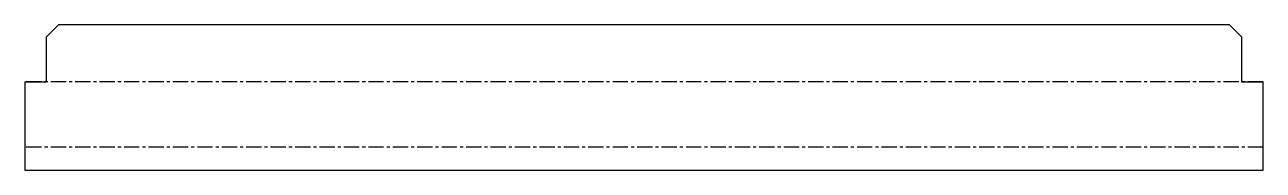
# Model space of a CAD drawing. Header units: millimetres. Extents: x 0 to 1030, y 0 to 121.
import ezdxf

# ---------------------------------------------------------------- set-up
doc = ezdxf.new("R2010")
doc.units = ezdxf.units.MM
doc.linetypes.add('CENTERX2', pattern=[20.32, 12.7, -2.54, 2.54, -2.54])

msp = doc.modelspace()

# ---------------------------------------------------------------- linework, layer by layer
at = {"color": 7, "linetype": 'Continuous', "lineweight": 25}
for p, q in [((28, 121), (18, 111)), ((1002, 121), (28, 121)), ((1012, 111), (1002, 121)), ((18, 73.6), (18, 111)), ((1012, 111), (1012, 73.6)), ((0, 73.6), (0, 0)), ((0, 73.6), (18, 73.6)), ((1012, 73.6), (1030, 73.6)), ((1030, 0), (1030, 73.6)), ((0, 0), (1030, 0))]:
    msp.add_line(p, q, dxfattribs=at)
at = {"color": 7, "linetype": 'CENTERX2'}
for p, q in [((1030, 73.4), (0, 73.4)), ((1030, 19.3), (0, 19.3))]:
    msp.add_line(p, q, dxfattribs=at)

doc.saveas('drawing.dxf')
